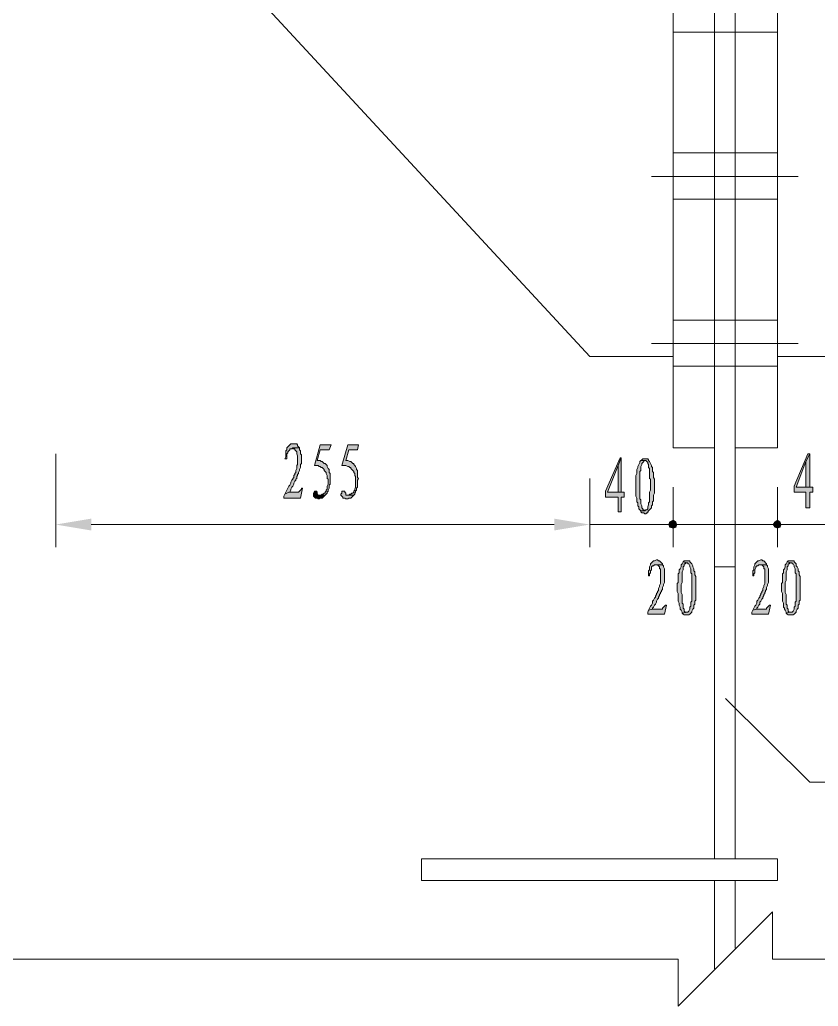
# Model space of a CAD drawing. Header units: millimetres. Extents: x 24 to 410, y 10 to 282.
# Drawn here: x 309.39 to 343.77, y 147.79 to 190.27 of the extents above; entities that cross this region are included whole.
import ezdxf

# ---------------------------------------------------------------- set-up
doc = ezdxf.new("R2010")
doc.units = ezdxf.units.MM

msp = doc.modelspace()

# ---------------------------------------------------------------- hatches: boundary and pattern name
h = msp.add_hatch(color=7)
h.dxf.hatch_style = 2
h.paths.add_polyline_path([(321.183, 172.000333), (321.056, 172.000333), (321.013667, 171.958), (320.971333, 171.915667), (320.929, 171.873333), (320.886667, 171.831), (320.886667, 171.746333), (320.844333, 171.704), (320.844333, 171.45), (320.802, 171.365333), (320.886667, 171.365333), (320.886667, 171.407667), (320.886667, 171.577), (320.929, 171.619333), (320.929, 171.661667), (320.971333, 171.704), (321.013667, 171.746333), (321.013667, 171.788667), (321.098333, 171.788667), (321.140667, 171.831), (321.437, 171.831), (321.394667, 171.873333), (321.352333, 171.915667), (321.352333, 171.958), (321.31, 172.000333)])
h = msp.add_hatch(color=7)
h.dxf.hatch_style = 2
h.paths.add_polyline_path([(321.437, 171.831), (321.140667, 171.831), (321.140667, 171.788667), (321.225333, 171.788667), (321.225333, 171.746333), (321.267667, 171.704), (321.31, 171.661667), (321.31, 171.577), (321.352333, 171.492333), (321.352333, 171.111333), (321.31, 171.069), (321.31, 170.942), (321.267667, 170.857333), (321.267667, 170.772667), (321.225333, 170.730333), (321.225333, 170.688), (321.183, 170.645667), (321.183, 170.561), (321.140667, 170.518667), (321.140667, 170.476333), (321.098333, 170.434), (321.056, 170.349333), (321.056, 170.307), (321.013667, 170.222333), (320.971333, 170.18), (320.929, 170.095333), (320.886667, 170.010667), (320.844333, 169.926), (320.802, 169.841333), (320.971333, 169.926), (321.013667, 169.926), (321.056, 170.010667), (321.056, 170.053), (321.098333, 170.137667), (321.140667, 170.18), (321.183, 170.264667), (321.183, 170.307), (321.225333, 170.391667), (321.267667, 170.434), (321.267667, 170.476333), (321.31, 170.518667), (321.31, 170.603333), (321.352333, 170.645667), (321.352333, 170.688), (321.394667, 170.730333), (321.394667, 170.772667), (321.437, 170.857333), (321.437, 170.899667), (321.479333, 170.984333), (321.479333, 171.111333), (321.521667, 171.153667), (321.521667, 171.534667), (321.479333, 171.577), (321.479333, 171.704), (321.437, 171.746333)])
h = msp.add_hatch(color=7)
h.dxf.hatch_style = 2
h.paths.add_polyline_path([(322.791667, 171.958), (322.326, 171.958), (322.072, 171.069), (322.241333, 171.069), (322.283667, 171.026667), (322.326, 171.026667), (322.368333, 170.984333), (322.410667, 170.984333), (322.453, 170.942), (322.495333, 170.899667), (322.495333, 170.857333), (322.537667, 170.815), (322.58, 170.772667), (322.58, 170.730333), (322.622333, 170.645667), (322.622333, 170.518667), (322.664667, 170.476333), (322.664667, 170.264667), (322.622333, 170.18), (322.622333, 170.137667), (322.622333, 170.053), (322.58, 170.010667), (322.58, 169.968333), (322.537667, 169.926), (322.537667, 169.883667), (322.495333, 169.883667), (322.453, 169.841333), (322.410667, 169.841333), (322.368333, 169.799), (322.241333, 169.799), (322.537667, 169.799), (322.58, 169.841333), (322.622333, 169.883667), (322.622333, 169.926), (322.664667, 169.968333), (322.664667, 170.010667), (322.707, 170.095333), (322.707, 170.222333), (322.749333, 170.264667), (322.749333, 170.730333), (322.707, 170.772667), (322.707, 170.899667), (322.664667, 170.942), (322.622333, 171.026667), (322.622333, 171.069), (322.58, 171.111333), (322.537667, 171.153667), (322.495333, 171.153667), (322.453, 171.196), (322.410667, 171.238333), (322.368333, 171.238333), (322.326, 171.280667), (322.199, 171.280667), (322.326, 171.746333), (322.707, 171.746333)])
h = msp.add_hatch(color=7)
h.dxf.hatch_style = 2
h.paths.add_polyline_path([(323.977, 171.958), (323.511333, 171.958), (323.257333, 171.069), (323.426667, 171.069), (323.511333, 171.026667), (323.553667, 171.026667), (323.596, 170.984333), (323.638333, 170.984333), (323.638333, 170.942), (323.680667, 170.899667), (323.723, 170.857333), (323.765333, 170.815), (323.765333, 170.772667), (323.807667, 170.730333), (323.807667, 170.645667), (323.85, 170.603333), (323.85, 170.137667), (323.807667, 170.053), (323.807667, 170.010667), (323.765333, 169.968333), (323.765333, 169.926), (323.723, 169.883667), (323.680667, 169.883667), (323.638333, 169.841333), (323.596, 169.841333), (323.553667, 169.799), (323.426667, 169.799), (323.765333, 169.799), (323.807667, 169.841333), (323.807667, 169.883667), (323.85, 169.926), (323.85, 169.968333), (323.892333, 170.010667), (323.892333, 170.095333), (323.934667, 170.137667), (323.934667, 170.434), (323.977, 170.518667), (323.934667, 170.561), (323.934667, 170.857333), (323.892333, 170.899667), (323.892333, 170.942), (323.85, 171.026667), (323.807667, 171.069), (323.765333, 171.111333), (323.765333, 171.153667), (323.723, 171.153667), (323.680667, 171.196), (323.638333, 171.238333), (323.596, 171.238333), (323.511333, 171.280667), (323.426667, 171.280667), (323.553667, 171.746333), (323.934667, 171.746333)])
h = msp.add_hatch(color=7)
h.dxf.hatch_style = 2
h.paths.add_polyline_path([(335.28, 171.407667), (335.237667, 171.407667), (334.602667, 169.968333), (334.602667, 169.714333), (335.153, 169.714333), (335.153, 169.079333), (335.28, 169.079333), (335.28, 169.714333), (335.407, 169.714333), (335.407, 169.926), (335.28, 169.926), (334.687333, 169.926), (335.153, 171.069)])
h = msp.add_hatch(color=7)
h.dxf.hatch_style = 2
h.paths.add_polyline_path([(335.28, 171.407667), (335.153, 171.069), (335.153, 169.926), (334.687333, 169.926), (335.28, 169.926)])
h = msp.add_hatch(color=7)
h.dxf.hatch_style = 2
h.paths.add_polyline_path([(336.126667, 171.280667), (336.084333, 171.238333), (336.084333, 171.196), (336.042, 171.111333), (335.999667, 171.026667), (335.999667, 170.984333), (335.957333, 170.899667), (335.957333, 170.730333), (335.915, 170.645667), (335.915, 169.756667), (335.957333, 169.672), (335.957333, 169.629667), (335.957333, 169.545), (335.957333, 169.502667), (335.999667, 169.460333), (335.999667, 169.333333), (336.042, 169.291), (336.042, 169.206333), (336.084333, 169.164), (336.126667, 169.121667), (336.296, 169.121667), (336.253667, 169.164), (336.211333, 169.164), (336.211333, 169.206333), (336.169, 169.248667), (336.169, 169.333333), (336.126667, 169.418), (336.126667, 169.587333), (336.084333, 169.629667), (336.084333, 170.815), (336.126667, 170.857333), (336.126667, 171.026667), (336.169, 171.111333), (336.169, 171.153667), (336.211333, 171.196), (336.253667, 171.238333), (336.253667, 171.280667), (336.296, 171.280667)])
h = msp.add_hatch(color=7)
h.dxf.hatch_style = 2
h.paths.add_polyline_path([(336.296, 171.365333), (336.211333, 171.365333), (336.169, 171.323), (336.126667, 171.280667), (336.338333, 171.280667), (336.380667, 171.238333), (336.423, 171.196), (336.423, 171.153667), (336.465333, 171.111333), (336.465333, 170.984333), (336.507667, 170.942), (336.507667, 170.518667), (336.55, 170.476333), (336.55, 170.18), (336.55, 170.010667), (336.507667, 169.926), (336.507667, 169.502667), (336.465333, 169.460333), (336.465333, 169.375667), (336.423, 169.291), (336.423, 169.206333), (336.380667, 169.164), (336.338333, 169.164), (336.296, 169.121667), (336.126667, 169.121667), (336.126667, 169.079333), (336.169, 169.037), (336.253667, 169.037), (336.296, 168.994667), (336.338333, 168.994667), (336.380667, 169.037), (336.423, 169.037), (336.423, 169.079333), (336.465333, 169.121667), (336.507667, 169.164), (336.55, 169.206333), (336.592333, 169.248667), (336.592333, 169.333333), (336.634667, 169.375667), (336.634667, 169.502667), (336.677, 169.545), (336.677, 169.799), (336.719333, 169.883667), (336.719333, 170.476333), (336.677, 170.561), (336.677, 170.772667), (336.634667, 170.815), (336.634667, 170.984333), (336.592333, 171.026667), (336.592333, 171.069), (336.55, 171.153667), (336.507667, 171.238333), (336.465333, 171.280667), (336.465333, 171.323), (336.423, 171.365333)])
h = msp.add_hatch(color=7)
h.dxf.hatch_style = 2
h.paths.add_polyline_path([(343.408, 171.577), (343.323333, 171.577), (342.730667, 170.18), (342.730667, 169.926), (343.238667, 169.926), (343.238667, 169.248667), (343.408, 169.248667), (343.408, 169.926), (343.535, 169.926), (343.535, 170.137667), (343.408, 170.137667), (342.815333, 170.137667), (343.238667, 171.238333)])
h = msp.add_hatch(color=7)
h.dxf.hatch_style = 2
h.paths.add_polyline_path([(343.408, 171.577), (343.238667, 171.238333), (343.238667, 170.137667), (342.815333, 170.137667), (343.408, 170.137667)])
h = msp.add_hatch(color=7)
h.dxf.hatch_style = 2
h.paths.add_polyline_path([(321.564, 170.095333), (321.521667, 170.095333), (321.521667, 170.053), (321.479333, 170.010667), (321.437, 169.968333), (321.394667, 169.926), (320.971333, 169.926), (320.802, 169.841333), (320.759667, 169.756667), (320.759667, 169.672), (321.479333, 169.672)])
h = msp.add_hatch(color=7)
h.dxf.hatch_style = 2
h.paths.add_polyline_path([(322.114333, 169.968333), (322.072, 169.968333), (322.029667, 169.883667), (322.029667, 169.756667), (322.072, 169.714333), (322.114333, 169.672), (322.199, 169.672), (322.241333, 169.629667), (322.283667, 169.629667), (322.326, 169.672), (322.410667, 169.672), (322.453, 169.714333), (322.495333, 169.756667), (322.537667, 169.799), (322.241333, 169.799), (322.199, 169.883667), (322.199, 169.926), (322.156667, 169.968333)])
h = msp.add_hatch(color=7)
h.dxf.hatch_style = 2
h.paths.add_polyline_path([(323.342, 169.968333), (323.257333, 169.968333), (323.257333, 169.883667), (323.215, 169.841333), (323.215, 169.799), (323.257333, 169.756667), (323.299667, 169.714333), (323.299667, 169.672), (323.342, 169.672), (323.384333, 169.672), (323.426667, 169.629667), (323.511333, 169.629667), (323.553667, 169.672), (323.638333, 169.672), (323.680667, 169.714333), (323.723, 169.756667), (323.765333, 169.799), (323.426667, 169.799), (323.426667, 169.883667), (323.384333, 169.926), (323.384333, 169.968333)])
h = msp.add_hatch(color=7)
h.dxf.hatch_style = 2
h.paths.add_polyline_path([(312.462333, 168.783), (312.462333, 168.275), (310.938333, 168.529)])
h = msp.add_hatch(color=7)
h.dxf.hatch_style = 2
h.paths.add_polyline_path([(332.401333, 168.783), (332.401333, 168.275), (333.925333, 168.529)])
h = msp.add_hatch(color=7)
h.dxf.hatch_style = 2
h.paths.add_polyline_path([(337.354333, 168.656), (337.312, 168.529), (337.523667, 168.529)])
h = msp.add_hatch(color=7)
h.dxf.hatch_style = 2
h.paths.add_polyline_path([(337.523667, 168.740667), (337.354333, 168.656), (337.523667, 168.529)])
h = msp.add_hatch(color=7)
h.dxf.hatch_style = 2
h.paths.add_polyline_path([(337.650667, 168.656), (337.523667, 168.740667), (337.523667, 168.529)])
h = msp.add_hatch(color=7)
h.dxf.hatch_style = 2
h.paths.add_polyline_path([(337.693, 168.529), (337.650667, 168.656), (337.523667, 168.529)])
h = msp.add_hatch(color=7)
h.dxf.hatch_style = 2
h.paths.add_polyline_path([(341.884, 168.656), (341.799333, 168.529), (342.011, 168.529)])
h = msp.add_hatch(color=7)
h.dxf.hatch_style = 2
h.paths.add_polyline_path([(342.011, 168.740667), (341.884, 168.656), (342.011, 168.529)])
h = msp.add_hatch(color=7)
h.dxf.hatch_style = 2
h.paths.add_polyline_path([(342.138, 168.656), (342.011, 168.740667), (342.011, 168.529)])
h = msp.add_hatch(color=7)
h.dxf.hatch_style = 2
h.paths.add_polyline_path([(342.180333, 168.529), (342.138, 168.656), (342.011, 168.529)])
h = msp.add_hatch(color=7)
h.dxf.hatch_style = 2
h.paths.add_polyline_path([(337.312, 168.529), (337.354333, 168.402), (337.523667, 168.529)])
h = msp.add_hatch(color=7)
h.dxf.hatch_style = 2
h.paths.add_polyline_path([(337.354333, 168.402), (337.523667, 168.359667), (337.523667, 168.529)])
h = msp.add_hatch(color=7)
h.dxf.hatch_style = 2
h.paths.add_polyline_path([(337.523667, 168.359667), (337.650667, 168.402), (337.523667, 168.529)])
h = msp.add_hatch(color=7)
h.dxf.hatch_style = 2
h.paths.add_polyline_path([(337.650667, 168.402), (337.693, 168.529), (337.523667, 168.529)])
h = msp.add_hatch(color=7)
h.dxf.hatch_style = 2
h.paths.add_polyline_path([(341.799333, 168.529), (341.884, 168.402), (342.011, 168.529)])
h = msp.add_hatch(color=7)
h.dxf.hatch_style = 2
h.paths.add_polyline_path([(341.884, 168.402), (342.011, 168.359667), (342.011, 168.529)])
h = msp.add_hatch(color=7)
h.dxf.hatch_style = 2
h.paths.add_polyline_path([(342.011, 168.359667), (342.138, 168.402), (342.011, 168.529)])
h = msp.add_hatch(color=7)
h.dxf.hatch_style = 2
h.paths.add_polyline_path([(342.138, 168.402), (342.180333, 168.529), (342.011, 168.529)])
h = msp.add_hatch(color=7)
h.dxf.hatch_style = 2
h.paths.add_polyline_path([(336.846333, 167.005), (336.804, 167.005), (336.719333, 166.962667), (336.677, 166.962667), (336.634667, 166.920333), (336.592333, 166.878), (336.55, 166.835667), (336.55, 166.793333), (336.507667, 166.708667), (336.507667, 166.581667), (336.465333, 166.539333), (336.465333, 166.327667), (336.507667, 166.327667), (336.507667, 166.412333), (336.55, 166.454667), (336.55, 166.539333), (336.592333, 166.581667), (336.592333, 166.708667), (336.634667, 166.751), (336.677, 166.751), (336.719333, 166.793333), (336.761667, 166.793333), (337.058, 166.793333), (337.058, 166.835667), (337.015667, 166.878), (336.973333, 166.920333), (336.931, 166.962667), (336.888667, 166.962667)])
h = msp.add_hatch(color=7)
h.dxf.hatch_style = 2
h.paths.add_polyline_path([(338.116333, 166.962667), (337.989333, 166.962667), (337.947, 166.920333), (338.116333, 166.878), (338.158667, 166.878), (338.158667, 166.835667), (338.201, 166.835667), (338.243333, 166.751), (338.243333, 166.708667), (338.285667, 166.624), (338.285667, 166.454667), (338.328, 166.412333), (338.328, 165.819667), (338.328, 165.777333), (338.328, 165.227), (338.285667, 165.184667), (338.285667, 165.015333), (338.243333, 164.973), (338.243333, 164.888333), (338.201, 164.803667), (338.158667, 164.761333), (338.116333, 164.761333), (337.904667, 164.719), (337.947, 164.676667), (337.989333, 164.634333), (338.201, 164.634333), (338.243333, 164.676667), (338.285667, 164.719), (338.328, 164.761333), (338.328, 164.803667), (338.370333, 164.888333), (338.412667, 164.930667), (338.412667, 165.057667), (338.455, 165.1), (338.455, 165.227), (338.497333, 165.269333), (338.497333, 166.285333), (338.455, 166.37), (338.455, 166.497), (338.412667, 166.539333), (338.412667, 166.624), (338.370333, 166.708667), (338.370333, 166.751), (338.328, 166.835667), (338.285667, 166.878), (338.243333, 166.920333), (338.243333, 166.962667), (338.201, 166.962667)])
h = msp.add_hatch(color=7)
h.dxf.hatch_style = 2
h.paths.add_polyline_path([(341.333667, 167.005), (341.291333, 167.005), (341.206667, 166.962667), (341.164333, 166.962667), (341.122, 166.920333), (341.079667, 166.878), (341.037333, 166.835667), (341.037333, 166.793333), (340.995, 166.708667), (340.995, 166.581667), (340.952667, 166.539333), (340.952667, 166.327667), (340.995, 166.327667), (340.995, 166.412333), (341.037333, 166.454667), (341.037333, 166.581667), (341.079667, 166.666333), (341.079667, 166.708667), (341.122, 166.751), (341.164333, 166.751), (341.206667, 166.793333), (341.249, 166.793333), (341.545333, 166.793333), (341.545333, 166.835667), (341.503, 166.878), (341.460667, 166.920333), (341.418333, 166.962667), (341.376, 166.962667)])
h = msp.add_hatch(color=7)
h.dxf.hatch_style = 2
h.paths.add_polyline_path([(342.603667, 166.962667), (342.476667, 166.962667), (342.434333, 166.920333), (342.603667, 166.878), (342.646, 166.878), (342.646, 166.835667), (342.688333, 166.835667), (342.730667, 166.751), (342.730667, 166.708667), (342.773, 166.624), (342.773, 166.454667), (342.815333, 166.412333), (342.815333, 165.819667), (342.815333, 165.777333), (342.815333, 165.227), (342.773, 165.184667), (342.773, 165.015333), (342.730667, 164.973), (342.730667, 164.888333), (342.688333, 164.803667), (342.646, 164.761333), (342.561333, 164.761333), (342.392, 164.719), (342.434333, 164.676667), (342.476667, 164.634333), (342.688333, 164.634333), (342.730667, 164.676667), (342.773, 164.719), (342.815333, 164.761333), (342.815333, 164.803667), (342.857667, 164.888333), (342.9, 164.930667), (342.9, 165.057667), (342.942333, 165.1), (342.942333, 165.227), (342.984667, 165.269333), (342.984667, 166.285333), (342.942333, 166.37), (342.942333, 166.497), (342.9, 166.539333), (342.9, 166.624), (342.857667, 166.708667), (342.815333, 166.751), (342.815333, 166.835667), (342.773, 166.878), (342.730667, 166.920333), (342.730667, 166.962667), (342.688333, 166.962667)])
h = msp.add_hatch(color=7)
h.dxf.hatch_style = 2
h.paths.add_polyline_path([(337.058, 166.793333), (336.761667, 166.793333), (336.804, 166.793333), (336.846333, 166.793333), (336.888667, 166.751), (336.931, 166.708667), (336.931, 166.624), (336.973333, 166.624), (336.973333, 165.989), (336.931, 165.904333), (336.931, 165.862), (336.888667, 165.777333), (336.888667, 165.692667), (336.846333, 165.650333), (336.846333, 165.608), (336.804, 165.565667), (336.804, 165.523333), (336.761667, 165.438667), (336.761667, 165.396333), (336.719333, 165.354), (336.677, 165.269333), (336.634667, 165.227), (336.634667, 165.142333), (336.592333, 165.057667), (336.55, 165.015333), (336.507667, 164.930667), (336.465333, 164.846), (336.634667, 164.888333), (336.634667, 164.930667), (336.677, 164.973), (336.719333, 165.057667), (336.761667, 165.1), (336.804, 165.184667), (336.804, 165.227), (336.846333, 165.311667), (336.888667, 165.354), (336.888667, 165.396333), (336.931, 165.481), (336.931, 165.523333), (336.973333, 165.565667), (336.973333, 165.608), (337.015667, 165.650333), (337.015667, 165.692667), (337.058, 165.735), (337.058, 165.819667), (337.100333, 165.904333), (337.100333, 165.946667), (337.142667, 166.031333), (337.142667, 166.624), (337.100333, 166.708667), (337.100333, 166.751)])
h = msp.add_hatch(color=7)
h.dxf.hatch_style = 2
h.paths.add_polyline_path([(337.947, 166.920333), (337.904667, 166.835667), (337.862333, 166.793333), (337.862333, 166.708667), (337.82, 166.624), (337.777667, 166.581667), (337.777667, 166.454667), (337.735333, 166.412333), (337.735333, 166.031333), (337.693, 165.989), (337.693, 165.650333), (337.735333, 165.565667), (337.735333, 165.227), (337.777667, 165.142333), (337.777667, 165.057667), (337.82, 164.973), (337.82, 164.888333), (337.862333, 164.846), (337.904667, 164.761333), (337.904667, 164.719), (338.116333, 164.761333), (338.031667, 164.761333), (337.989333, 164.803667), (337.989333, 164.888333), (337.947, 164.930667), (337.947, 165.1), (337.904667, 165.142333), (337.904667, 165.523333), (337.862333, 165.608), (337.862333, 165.946667), (337.904667, 166.031333), (337.904667, 166.497), (337.947, 166.581667), (337.947, 166.708667), (337.989333, 166.751), (337.989333, 166.835667), (338.031667, 166.835667), (338.074, 166.878), (338.116333, 166.878)])
h = msp.add_hatch(color=7)
h.dxf.hatch_style = 2
h.paths.add_polyline_path([(341.545333, 166.793333), (341.249, 166.793333), (341.291333, 166.793333), (341.333667, 166.793333), (341.376, 166.751), (341.418333, 166.708667), (341.418333, 166.624), (341.460667, 166.624), (341.460667, 165.989), (341.418333, 165.904333), (341.418333, 165.862), (341.376, 165.777333), (341.376, 165.692667), (341.333667, 165.650333), (341.333667, 165.608), (341.291333, 165.565667), (341.291333, 165.523333), (341.249, 165.438667), (341.249, 165.396333), (341.206667, 165.354), (341.164333, 165.269333), (341.122, 165.227), (341.122, 165.142333), (341.079667, 165.057667), (341.037333, 165.015333), (340.995, 164.930667), (340.952667, 164.846), (341.122, 164.888333), (341.122, 164.930667), (341.164333, 164.973), (341.206667, 165.057667), (341.249, 165.1), (341.249, 165.184667), (341.291333, 165.227), (341.333667, 165.311667), (341.376, 165.354), (341.376, 165.396333), (341.418333, 165.481), (341.418333, 165.523333), (341.460667, 165.565667), (341.460667, 165.608), (341.503, 165.650333), (341.503, 165.692667), (341.545333, 165.735), (341.545333, 165.819667), (341.587667, 165.904333), (341.587667, 165.946667), (341.63, 166.031333), (341.63, 166.624), (341.587667, 166.708667), (341.587667, 166.751)])
h = msp.add_hatch(color=7)
h.dxf.hatch_style = 2
h.paths.add_polyline_path([(342.434333, 166.920333), (342.392, 166.835667), (342.349667, 166.793333), (342.349667, 166.708667), (342.307333, 166.624), (342.265, 166.581667), (342.265, 166.454667), (342.222667, 166.412333), (342.222667, 166.031333), (342.180333, 165.989), (342.180333, 165.650333), (342.222667, 165.565667), (342.222667, 165.227), (342.265, 165.142333), (342.265, 164.973), (342.307333, 164.930667), (342.307333, 164.888333), (342.349667, 164.846), (342.392, 164.761333), (342.392, 164.719), (342.561333, 164.761333), (342.519, 164.761333), (342.476667, 164.803667), (342.476667, 164.888333), (342.434333, 164.930667), (342.434333, 165.057667), (342.392, 165.1), (342.392, 165.523333), (342.349667, 165.608), (342.349667, 166.031333), (342.392, 166.116), (342.392, 166.497), (342.434333, 166.581667), (342.434333, 166.708667), (342.476667, 166.751), (342.476667, 166.835667), (342.519, 166.835667), (342.561333, 166.878), (342.603667, 166.878)])
h = msp.add_hatch(color=7)
h.dxf.hatch_style = 2
h.paths.add_polyline_path([(337.227333, 165.057667), (337.185, 165.057667), (337.142667, 165.015333), (337.100333, 164.973), (337.058, 164.930667), (337.058, 164.888333), (337.015667, 164.888333), (336.634667, 164.888333), (336.465333, 164.846), (336.423, 164.761333), (336.423, 164.676667), (337.142667, 164.676667)])
h = msp.add_hatch(color=7)
h.dxf.hatch_style = 2
h.paths.add_polyline_path([(341.714667, 165.057667), (341.672333, 165.057667), (341.63, 165.015333), (341.587667, 164.973), (341.545333, 164.930667), (341.545333, 164.888333), (341.503, 164.888333), (341.122, 164.888333), (340.952667, 164.846), (340.910333, 164.761333), (340.910333, 164.676667), (341.63, 164.676667)])

# ---------------------------------------------------------------- linework, layer by layer
at = {"color": 7, "lineweight": 0}
for points in [[(339.301667, 207.941333), (339.301667, 154.135667)], [(340.190667, 207.941333), (340.190667, 154.135667)], [(337.523667, 171.831), (337.523667, 199.728667), (337.439, 200.617667), (337.142667, 201.464333), (336.761667, 202.226333), (336.169, 202.903667), (335.491667, 203.454), (334.729667, 203.877333), (333.883, 204.131333), (332.994, 204.216)], [(337.523667, 175.768), (333.925333, 175.768), (310.938333, 200.617667)], [(342.011, 175.768), (345.609333, 175.768), (368.554, 200.617667)], [(339.301667, 199.728667), (339.301667, 171.831)], [(340.190667, 199.728667), (340.190667, 171.831), (342.011, 171.831)], [(342.011, 199.728667), (342.011, 171.831)], [(342.011, 189.738), (337.523667, 189.738)], [(342.011, 184.531), (337.523667, 184.531)], [(342.9, 183.515), (336.592333, 183.515)], [(342.011, 182.541333), (337.523667, 182.541333)], [(342.011, 177.334333), (337.523667, 177.334333)], [(342.9, 176.318333), (336.592333, 176.318333)], [(342.011, 175.344667), (337.523667, 175.344667)], [(339.301667, 171.831), (337.523667, 171.831)], [(310.938333, 171.577), (310.938333, 167.555333)], [(333.925333, 170.518667), (333.925333, 167.555333)], [(333.925333, 170.137667), (333.925333, 167.555333)], [(337.523667, 170.137667), (337.523667, 167.555333)], [(337.523667, 170.137667), (337.523667, 167.555333)], [(339.301667, 170.137667), (339.301667, 167.555333)], [(340.190667, 170.137667), (340.190667, 167.555333)], [(342.011, 170.137667), (342.011, 167.555333)], [(342.011, 170.137667), (342.011, 167.555333)], [(332.401333, 168.529), (312.462333, 168.529)], [(333.925333, 168.529), (337.523667, 168.529)], [(337.523667, 168.529), (335.999667, 168.529)], [(337.523667, 168.529), (339.301667, 168.529)], [(340.190667, 168.529), (338.709, 168.529)], [(339.301667, 168.529), (340.825667, 168.529)], [(342.011, 168.529), (340.190667, 168.529)], [(345.609333, 168.529), (342.011, 168.529)], [(342.011, 168.529), (343.492667, 168.529)], [(340.190667, 166.708667), (339.301667, 166.708667)], [(351.578333, 157.437667), (343.408, 157.437667), (339.767333, 161.036)], [(326.686333, 154.135667), (326.686333, 153.204333)], [(342.011, 154.135667), (326.686333, 154.135667)], [(342.011, 154.135667), (342.011, 153.204333)], [(342.011, 153.204333), (326.686333, 153.204333)], [(339.301667, 153.204333), (339.301667, 149.394333)], [(340.190667, 153.204333), (340.190667, 150.283333)], [(337.735333, 149.817667), (337.735333, 147.785667), (341.799333, 151.849667), (341.799333, 149.817667)], [(285.75, 149.817667), (337.735333, 149.817667)], [(341.799333, 149.817667), (393.742333, 149.817667)]]:
    msp.add_lwpolyline(points, dxfattribs=at)
for points in [[(321.183, 172.000333), (321.056, 172.000333), (321.013667, 171.958), (320.971333, 171.915667), (320.929, 171.873333), (320.886667, 171.831), (320.886667, 171.746333), (320.844333, 171.704), (320.844333, 171.45), (320.802, 171.365333), (320.886667, 171.365333), (320.886667, 171.407667), (320.886667, 171.577), (320.929, 171.619333), (320.929, 171.661667), (320.971333, 171.704), (321.013667, 171.746333), (321.013667, 171.788667), (321.098333, 171.788667), (321.140667, 171.831), (321.437, 171.831), (321.394667, 171.873333), (321.352333, 171.915667), (321.352333, 171.958), (321.31, 172.000333)], [(321.437, 171.831), (321.140667, 171.831), (321.140667, 171.788667), (321.225333, 171.788667), (321.225333, 171.746333), (321.267667, 171.704), (321.31, 171.661667), (321.31, 171.577), (321.352333, 171.492333), (321.352333, 171.111333), (321.31, 171.069), (321.31, 170.942), (321.267667, 170.857333), (321.267667, 170.772667), (321.225333, 170.730333), (321.225333, 170.688), (321.183, 170.645667), (321.183, 170.561), (321.140667, 170.518667), (321.140667, 170.476333), (321.098333, 170.434), (321.056, 170.349333), (321.056, 170.307), (321.013667, 170.222333), (320.971333, 170.18), (320.929, 170.095333), (320.886667, 170.010667), (320.844333, 169.926), (320.802, 169.841333), (320.971333, 169.926), (321.013667, 169.926), (321.056, 170.010667), (321.056, 170.053), (321.098333, 170.137667), (321.140667, 170.18), (321.183, 170.264667), (321.183, 170.307), (321.225333, 170.391667), (321.267667, 170.434), (321.267667, 170.476333), (321.31, 170.518667), (321.31, 170.603333), (321.352333, 170.645667), (321.352333, 170.688), (321.394667, 170.730333), (321.394667, 170.772667), (321.437, 170.857333), (321.437, 170.899667), (321.479333, 170.984333), (321.479333, 171.111333), (321.521667, 171.153667), (321.521667, 171.534667), (321.479333, 171.577), (321.479333, 171.704), (321.437, 171.746333)], [(322.791667, 171.958), (322.326, 171.958), (322.072, 171.069), (322.241333, 171.069), (322.283667, 171.026667), (322.326, 171.026667), (322.368333, 170.984333), (322.410667, 170.984333), (322.453, 170.942), (322.495333, 170.899667), (322.495333, 170.857333), (322.537667, 170.815), (322.58, 170.772667), (322.58, 170.730333), (322.622333, 170.645667), (322.622333, 170.518667), (322.664667, 170.476333), (322.664667, 170.264667), (322.622333, 170.18), (322.622333, 170.137667), (322.622333, 170.053), (322.58, 170.010667), (322.58, 169.968333), (322.537667, 169.926), (322.537667, 169.883667), (322.495333, 169.883667), (322.453, 169.841333), (322.410667, 169.841333), (322.368333, 169.799), (322.241333, 169.799), (322.537667, 169.799), (322.58, 169.841333), (322.622333, 169.883667), (322.622333, 169.926), (322.664667, 169.968333), (322.664667, 170.010667), (322.707, 170.095333), (322.707, 170.222333), (322.749333, 170.264667), (322.749333, 170.730333), (322.707, 170.772667), (322.707, 170.899667), (322.664667, 170.942), (322.622333, 171.026667), (322.622333, 171.069), (322.58, 171.111333), (322.537667, 171.153667), (322.495333, 171.153667), (322.453, 171.196), (322.410667, 171.238333), (322.368333, 171.238333), (322.326, 171.280667), (322.199, 171.280667), (322.326, 171.746333), (322.707, 171.746333)], [(323.977, 171.958), (323.511333, 171.958), (323.257333, 171.069), (323.426667, 171.069), (323.511333, 171.026667), (323.553667, 171.026667), (323.596, 170.984333), (323.638333, 170.984333), (323.638333, 170.942), (323.680667, 170.899667), (323.723, 170.857333), (323.765333, 170.815), (323.765333, 170.772667), (323.807667, 170.730333), (323.807667, 170.645667), (323.85, 170.603333), (323.85, 170.137667), (323.807667, 170.053), (323.807667, 170.010667), (323.765333, 169.968333), (323.765333, 169.926), (323.723, 169.883667), (323.680667, 169.883667), (323.638333, 169.841333), (323.596, 169.841333), (323.553667, 169.799), (323.426667, 169.799), (323.765333, 169.799), (323.807667, 169.841333), (323.807667, 169.883667), (323.85, 169.926), (323.85, 169.968333), (323.892333, 170.010667), (323.892333, 170.095333), (323.934667, 170.137667), (323.934667, 170.434), (323.977, 170.518667), (323.934667, 170.561), (323.934667, 170.857333), (323.892333, 170.899667), (323.892333, 170.942), (323.85, 171.026667), (323.807667, 171.069), (323.765333, 171.111333), (323.765333, 171.153667), (323.723, 171.153667), (323.680667, 171.196), (323.638333, 171.238333), (323.596, 171.238333), (323.511333, 171.280667), (323.426667, 171.280667), (323.553667, 171.746333), (323.934667, 171.746333)], [(335.28, 171.407667), (335.237667, 171.407667), (334.602667, 169.968333), (334.602667, 169.714333), (335.153, 169.714333), (335.153, 169.079333), (335.28, 169.079333), (335.28, 169.714333), (335.407, 169.714333), (335.407, 169.926), (335.28, 169.926), (334.687333, 169.926), (335.153, 171.069)], [(335.28, 171.407667), (335.153, 171.069), (335.153, 169.926), (334.687333, 169.926), (335.28, 169.926)], [(336.126667, 171.280667), (336.084333, 171.238333), (336.084333, 171.196), (336.042, 171.111333), (335.999667, 171.026667), (335.999667, 170.984333), (335.957333, 170.899667), (335.957333, 170.730333), (335.915, 170.645667), (335.915, 169.756667), (335.957333, 169.672), (335.957333, 169.629667), (335.957333, 169.545), (335.957333, 169.502667), (335.999667, 169.460333), (335.999667, 169.333333), (336.042, 169.291), (336.042, 169.206333), (336.084333, 169.164), (336.126667, 169.121667), (336.296, 169.121667), (336.253667, 169.164), (336.211333, 169.164), (336.211333, 169.206333), (336.169, 169.248667), (336.169, 169.333333), (336.126667, 169.418), (336.126667, 169.587333), (336.084333, 169.629667), (336.084333, 170.815), (336.126667, 170.857333), (336.126667, 171.026667), (336.169, 171.111333), (336.169, 171.153667), (336.211333, 171.196), (336.253667, 171.238333), (336.253667, 171.280667), (336.296, 171.280667)], [(336.296, 171.365333), (336.211333, 171.365333), (336.169, 171.323), (336.126667, 171.280667), (336.338333, 171.280667), (336.380667, 171.238333), (336.423, 171.196), (336.423, 171.153667), (336.465333, 171.111333), (336.465333, 170.984333), (336.507667, 170.942), (336.507667, 170.518667), (336.55, 170.476333), (336.55, 170.18), (336.55, 170.010667), (336.507667, 169.926), (336.507667, 169.502667), (336.465333, 169.460333), (336.465333, 169.375667), (336.423, 169.291), (336.423, 169.206333), (336.380667, 169.164), (336.338333, 169.164), (336.296, 169.121667), (336.126667, 169.121667), (336.126667, 169.079333), (336.169, 169.037), (336.253667, 169.037), (336.296, 168.994667), (336.338333, 168.994667), (336.380667, 169.037), (336.423, 169.037), (336.423, 169.079333), (336.465333, 169.121667), (336.507667, 169.164), (336.55, 169.206333), (336.592333, 169.248667), (336.592333, 169.333333), (336.634667, 169.375667), (336.634667, 169.502667), (336.677, 169.545), (336.677, 169.799), (336.719333, 169.883667), (336.719333, 170.476333), (336.677, 170.561), (336.677, 170.772667), (336.634667, 170.815), (336.634667, 170.984333), (336.592333, 171.026667), (336.592333, 171.069), (336.55, 171.153667), (336.507667, 171.238333), (336.465333, 171.280667), (336.465333, 171.323), (336.423, 171.365333)], [(343.408, 171.577), (343.323333, 171.577), (342.730667, 170.18), (342.730667, 169.926), (343.238667, 169.926), (343.238667, 169.248667), (343.408, 169.248667), (343.408, 169.926), (343.535, 169.926), (343.535, 170.137667), (343.408, 170.137667), (342.815333, 170.137667), (343.238667, 171.238333)], [(343.408, 171.577), (343.238667, 171.238333), (343.238667, 170.137667), (342.815333, 170.137667), (343.408, 170.137667)], [(321.564, 170.095333), (321.521667, 170.095333), (321.521667, 170.053), (321.479333, 170.010667), (321.437, 169.968333), (321.394667, 169.926), (320.971333, 169.926), (320.802, 169.841333), (320.759667, 169.756667), (320.759667, 169.672), (321.479333, 169.672)], [(322.114333, 169.968333), (322.072, 169.968333), (322.029667, 169.883667), (322.029667, 169.756667), (322.072, 169.714333), (322.114333, 169.672), (322.199, 169.672), (322.241333, 169.629667), (322.283667, 169.629667), (322.326, 169.672), (322.410667, 169.672), (322.453, 169.714333), (322.495333, 169.756667), (322.537667, 169.799), (322.241333, 169.799), (322.199, 169.883667), (322.199, 169.926), (322.156667, 169.968333)], [(323.342, 169.968333), (323.257333, 169.968333), (323.257333, 169.883667), (323.215, 169.841333), (323.215, 169.799), (323.257333, 169.756667), (323.299667, 169.714333), (323.299667, 169.672), (323.342, 169.672), (323.384333, 169.672), (323.426667, 169.629667), (323.511333, 169.629667), (323.553667, 169.672), (323.638333, 169.672), (323.680667, 169.714333), (323.723, 169.756667), (323.765333, 169.799), (323.426667, 169.799), (323.426667, 169.883667), (323.384333, 169.926), (323.384333, 169.968333)], [(336.846333, 167.005), (336.804, 167.005), (336.719333, 166.962667), (336.677, 166.962667), (336.634667, 166.920333), (336.592333, 166.878), (336.55, 166.835667), (336.55, 166.793333), (336.507667, 166.708667), (336.507667, 166.581667), (336.465333, 166.539333), (336.465333, 166.327667), (336.507667, 166.327667), (336.507667, 166.412333), (336.55, 166.454667), (336.55, 166.539333), (336.592333, 166.581667), (336.592333, 166.708667), (336.634667, 166.751), (336.677, 166.751), (336.719333, 166.793333), (336.761667, 166.793333), (337.058, 166.793333), (337.058, 166.835667), (337.015667, 166.878), (336.973333, 166.920333), (336.931, 166.962667), (336.888667, 166.962667)], [(338.116333, 166.962667), (337.989333, 166.962667), (337.947, 166.920333), (338.116333, 166.878), (338.158667, 166.878), (338.158667, 166.835667), (338.201, 166.835667), (338.243333, 166.751), (338.243333, 166.708667), (338.285667, 166.624), (338.285667, 166.454667), (338.328, 166.412333), (338.328, 165.819667), (338.328, 165.777333), (338.328, 165.227), (338.285667, 165.184667), (338.285667, 165.015333), (338.243333, 164.973), (338.243333, 164.888333), (338.201, 164.803667), (338.158667, 164.761333), (338.116333, 164.761333), (337.904667, 164.719), (337.947, 164.676667), (337.989333, 164.634333), (338.201, 164.634333), (338.243333, 164.676667), (338.285667, 164.719), (338.328, 164.761333), (338.328, 164.803667), (338.370333, 164.888333), (338.412667, 164.930667), (338.412667, 165.057667), (338.455, 165.1), (338.455, 165.227), (338.497333, 165.269333), (338.497333, 166.285333), (338.455, 166.37), (338.455, 166.497), (338.412667, 166.539333), (338.412667, 166.624), (338.370333, 166.708667), (338.370333, 166.751), (338.328, 166.835667), (338.285667, 166.878), (338.243333, 166.920333), (338.243333, 166.962667), (338.201, 166.962667)], [(341.333667, 167.005), (341.291333, 167.005), (341.206667, 166.962667), (341.164333, 166.962667), (341.122, 166.920333), (341.079667, 166.878), (341.037333, 166.835667), (341.037333, 166.793333), (340.995, 166.708667), (340.995, 166.581667), (340.952667, 166.539333), (340.952667, 166.327667), (340.995, 166.327667), (340.995, 166.412333), (341.037333, 166.454667), (341.037333, 166.581667), (341.079667, 166.666333), (341.079667, 166.708667), (341.122, 166.751), (341.164333, 166.751), (341.206667, 166.793333), (341.249, 166.793333), (341.545333, 166.793333), (341.545333, 166.835667), (341.503, 166.878), (341.460667, 166.920333), (341.418333, 166.962667), (341.376, 166.962667)], [(342.603667, 166.962667), (342.476667, 166.962667), (342.434333, 166.920333), (342.603667, 166.878), (342.646, 166.878), (342.646, 166.835667), (342.688333, 166.835667), (342.730667, 166.751), (342.730667, 166.708667), (342.773, 166.624), (342.773, 166.454667), (342.815333, 166.412333), (342.815333, 165.819667), (342.815333, 165.777333), (342.815333, 165.227), (342.773, 165.184667), (342.773, 165.015333), (342.730667, 164.973), (342.730667, 164.888333), (342.688333, 164.803667), (342.646, 164.761333), (342.561333, 164.761333), (342.392, 164.719), (342.434333, 164.676667), (342.476667, 164.634333), (342.688333, 164.634333), (342.730667, 164.676667), (342.773, 164.719), (342.815333, 164.761333), (342.815333, 164.803667), (342.857667, 164.888333), (342.9, 164.930667), (342.9, 165.057667), (342.942333, 165.1), (342.942333, 165.227), (342.984667, 165.269333), (342.984667, 166.285333), (342.942333, 166.37), (342.942333, 166.497), (342.9, 166.539333), (342.9, 166.624), (342.857667, 166.708667), (342.815333, 166.751), (342.815333, 166.835667), (342.773, 166.878), (342.730667, 166.920333), (342.730667, 166.962667), (342.688333, 166.962667)], [(337.058, 166.793333), (336.761667, 166.793333), (336.804, 166.793333), (336.846333, 166.793333), (336.888667, 166.751), (336.931, 166.708667), (336.931, 166.624), (336.973333, 166.624), (336.973333, 165.989), (336.931, 165.904333), (336.931, 165.862), (336.888667, 165.777333), (336.888667, 165.692667), (336.846333, 165.650333), (336.846333, 165.608), (336.804, 165.565667), (336.804, 165.523333), (336.761667, 165.438667), (336.761667, 165.396333), (336.719333, 165.354), (336.677, 165.269333), (336.634667, 165.227), (336.634667, 165.142333), (336.592333, 165.057667), (336.55, 165.015333), (336.507667, 164.930667), (336.465333, 164.846), (336.634667, 164.888333), (336.634667, 164.930667), (336.677, 164.973), (336.719333, 165.057667), (336.761667, 165.1), (336.804, 165.184667), (336.804, 165.227), (336.846333, 165.311667), (336.888667, 165.354), (336.888667, 165.396333), (336.931, 165.481), (336.931, 165.523333), (336.973333, 165.565667), (336.973333, 165.608), (337.015667, 165.650333), (337.015667, 165.692667), (337.058, 165.735), (337.058, 165.819667), (337.100333, 165.904333), (337.100333, 165.946667), (337.142667, 166.031333), (337.142667, 166.624), (337.100333, 166.708667), (337.100333, 166.751)], [(337.947, 166.920333), (337.904667, 166.835667), (337.862333, 166.793333), (337.862333, 166.708667), (337.82, 166.624), (337.777667, 166.581667), (337.777667, 166.454667), (337.735333, 166.412333), (337.735333, 166.031333), (337.693, 165.989), (337.693, 165.650333), (337.735333, 165.565667), (337.735333, 165.227), (337.777667, 165.142333), (337.777667, 165.057667), (337.82, 164.973), (337.82, 164.888333), (337.862333, 164.846), (337.904667, 164.761333), (337.904667, 164.719), (338.116333, 164.761333), (338.031667, 164.761333), (337.989333, 164.803667), (337.989333, 164.888333), (337.947, 164.930667), (337.947, 165.1), (337.904667, 165.142333), (337.904667, 165.523333), (337.862333, 165.608), (337.862333, 165.946667), (337.904667, 166.031333), (337.904667, 166.497), (337.947, 166.581667), (337.947, 166.708667), (337.989333, 166.751), (337.989333, 166.835667), (338.031667, 166.835667), (338.074, 166.878), (338.116333, 166.878)], [(341.545333, 166.793333), (341.249, 166.793333), (341.291333, 166.793333), (341.333667, 166.793333), (341.376, 166.751), (341.418333, 166.708667), (341.418333, 166.624), (341.460667, 166.624), (341.460667, 165.989), (341.418333, 165.904333), (341.418333, 165.862), (341.376, 165.777333), (341.376, 165.692667), (341.333667, 165.650333), (341.333667, 165.608), (341.291333, 165.565667), (341.291333, 165.523333), (341.249, 165.438667), (341.249, 165.396333), (341.206667, 165.354), (341.164333, 165.269333), (341.122, 165.227), (341.122, 165.142333), (341.079667, 165.057667), (341.037333, 165.015333), (340.995, 164.930667), (340.952667, 164.846), (341.122, 164.888333), (341.122, 164.930667), (341.164333, 164.973), (341.206667, 165.057667), (341.249, 165.1), (341.249, 165.184667), (341.291333, 165.227), (341.333667, 165.311667), (341.376, 165.354), (341.376, 165.396333), (341.418333, 165.481), (341.418333, 165.523333), (341.460667, 165.565667), (341.460667, 165.608), (341.503, 165.650333), (341.503, 165.692667), (341.545333, 165.735), (341.545333, 165.819667), (341.587667, 165.904333), (341.587667, 165.946667), (341.63, 166.031333), (341.63, 166.624), (341.587667, 166.708667), (341.587667, 166.751)], [(342.434333, 166.920333), (342.392, 166.835667), (342.349667, 166.793333), (342.349667, 166.708667), (342.307333, 166.624), (342.265, 166.581667), (342.265, 166.454667), (342.222667, 166.412333), (342.222667, 166.031333), (342.180333, 165.989), (342.180333, 165.650333), (342.222667, 165.565667), (342.222667, 165.227), (342.265, 165.142333), (342.265, 164.973), (342.307333, 164.930667), (342.307333, 164.888333), (342.349667, 164.846), (342.392, 164.761333), (342.392, 164.719), (342.561333, 164.761333), (342.519, 164.761333), (342.476667, 164.803667), (342.476667, 164.888333), (342.434333, 164.930667), (342.434333, 165.057667), (342.392, 165.1), (342.392, 165.523333), (342.349667, 165.608), (342.349667, 166.031333), (342.392, 166.116), (342.392, 166.497), (342.434333, 166.581667), (342.434333, 166.708667), (342.476667, 166.751), (342.476667, 166.835667), (342.519, 166.835667), (342.561333, 166.878), (342.603667, 166.878)], [(337.227333, 165.057667), (337.185, 165.057667), (337.142667, 165.015333), (337.100333, 164.973), (337.058, 164.930667), (337.058, 164.888333), (337.015667, 164.888333), (336.634667, 164.888333), (336.465333, 164.846), (336.423, 164.761333), (336.423, 164.676667), (337.142667, 164.676667)], [(341.714667, 165.057667), (341.672333, 165.057667), (341.63, 165.015333), (341.587667, 164.973), (341.545333, 164.930667), (341.545333, 164.888333), (341.503, 164.888333), (341.122, 164.888333), (340.952667, 164.846), (340.910333, 164.761333), (340.910333, 164.676667), (341.63, 164.676667)]]:
    msp.add_lwpolyline(points, close=True, dxfattribs=at)

doc.saveas('drawing.dxf')
